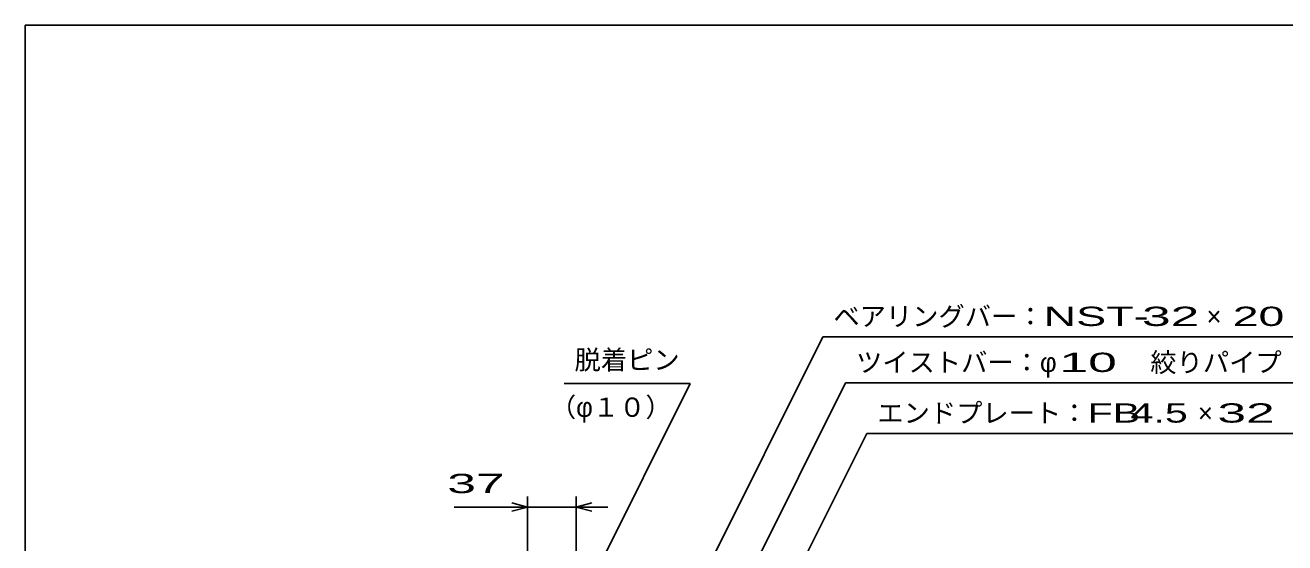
# Model space of a CAD drawing. Units: millimetres, scale not verified. Extents: x -1456 to 1385, y -1026 to 843.
# Drawn here: x -1383 to -424, y 449 to 843 of the extents above; entities that cross this region are included whole.
import ezdxf
from ezdxf.enums import TextEntityAlignment as Align

# ---------------------------------------------------------------- set-up
doc = ezdxf.new("R2010")
doc.units = ezdxf.units.MM
doc.header["$LTSCALE"] = 8
doc.layers.add('0_2', color=150, linetype='Continuous', lineweight=25)
doc.layers.add('54', color=4, linetype='Continuous', lineweight=25)
doc.styles.add('ベクトル', font='')
doc.styles.get('ベクトル').set_extended_font_data('ベクトル')

msp = doc.modelspace()

# ---------------------------------------------------------------- linework, layer by layer
at = {"layer": '0_2'}
for p, q in [((-1383.2, -917.2), (-1383.2, 842.8)), ((-1383.2, 842.8), (1384.8, 842.8))]:
    msp.add_line(p, q, dxfattribs=at)
at = {"layer": '54'}
for p, q in [((-963.8, 230.3), (-776.05, 605.8)), ((-776.05, 605.8), (-344.05, 605.8)), ((-973.05, 570.3), (-877.05, 570.3)), ((-952.8, 418.8), (-877.05, 570.3)), ((-904.05, 280.3), (-758.8, 570.8)), ((-758.8, 570.8), (-406.8, 570.8)), ((-820.35, 376.8), (-742.6, 532.3)), ((-742.6, 532.3), (-406.6, 532.3)), ((-1000.8, 476.3), (-1012.8, 479.5)), ((-1000.8, 388.3), (-1000.8, 484.3)), ((-963.8, 422.8), (-963.8, 484.3)), ((-963.8, 476.3), (-951.8, 479.5)), ((-1056.8, 476.3), (-1000.8, 476.3)), ((-1012.8, 473.1), (-1000.8, 476.3)), ((-1000.8, 476.3), (-963.8, 476.3)), ((-951.8, 473.1), (-963.8, 476.3)), ((-963.8, 476.3), (-939.8, 476.3))]:
    msp.add_line(p, q, dxfattribs=at)

# ---------------------------------------------------------------- texts
at = {"layer": '54', "color": 2, "style": 'ベクトル'}
for s, p in [('ベアリングバー：', (-768.05, 621.4)), ('×', (-484.05, 621.4)), ('脱着ピン', (-965.05, 588.3)), ('ツイストバー：', (-750.8, 586.4)), ('絞りパイプ', (-526.8, 586.4)), ('φ', (-610.8, 586.4)), ('（φ１０）', (-983.82, 552.3)), ('エンドプレート：', (-734.6, 547.9)), ('×', (-490.6, 547.9))]:
    msp.add_text(s, height=14.66, dxfattribs=at).set_placement(p, align=Align.MIDDLE_LEFT)
for s, width, p in [('NST-', 1.75, (-608.05, 621.4)), (' 32 ', 2, (-544.05, 621.4)), ('20', 1.8, (-464.05, 621.4)), (' 10 ', 2, (-606.8, 586.4)), ('FB', 1.6, (-574.6, 547.9)), (' 4.5 ', 1.6, (-550.6, 547.9)), (' 32 ', 2, (-486.6, 547.9)), (' 37 ', 2, (-1072.8, 494.3))]:
    msp.add_text(s, height=14.66, dxfattribs=dict(at, width=width)).set_placement(p, align=Align.MIDDLE_LEFT)

doc.saveas('drawing.dxf')
